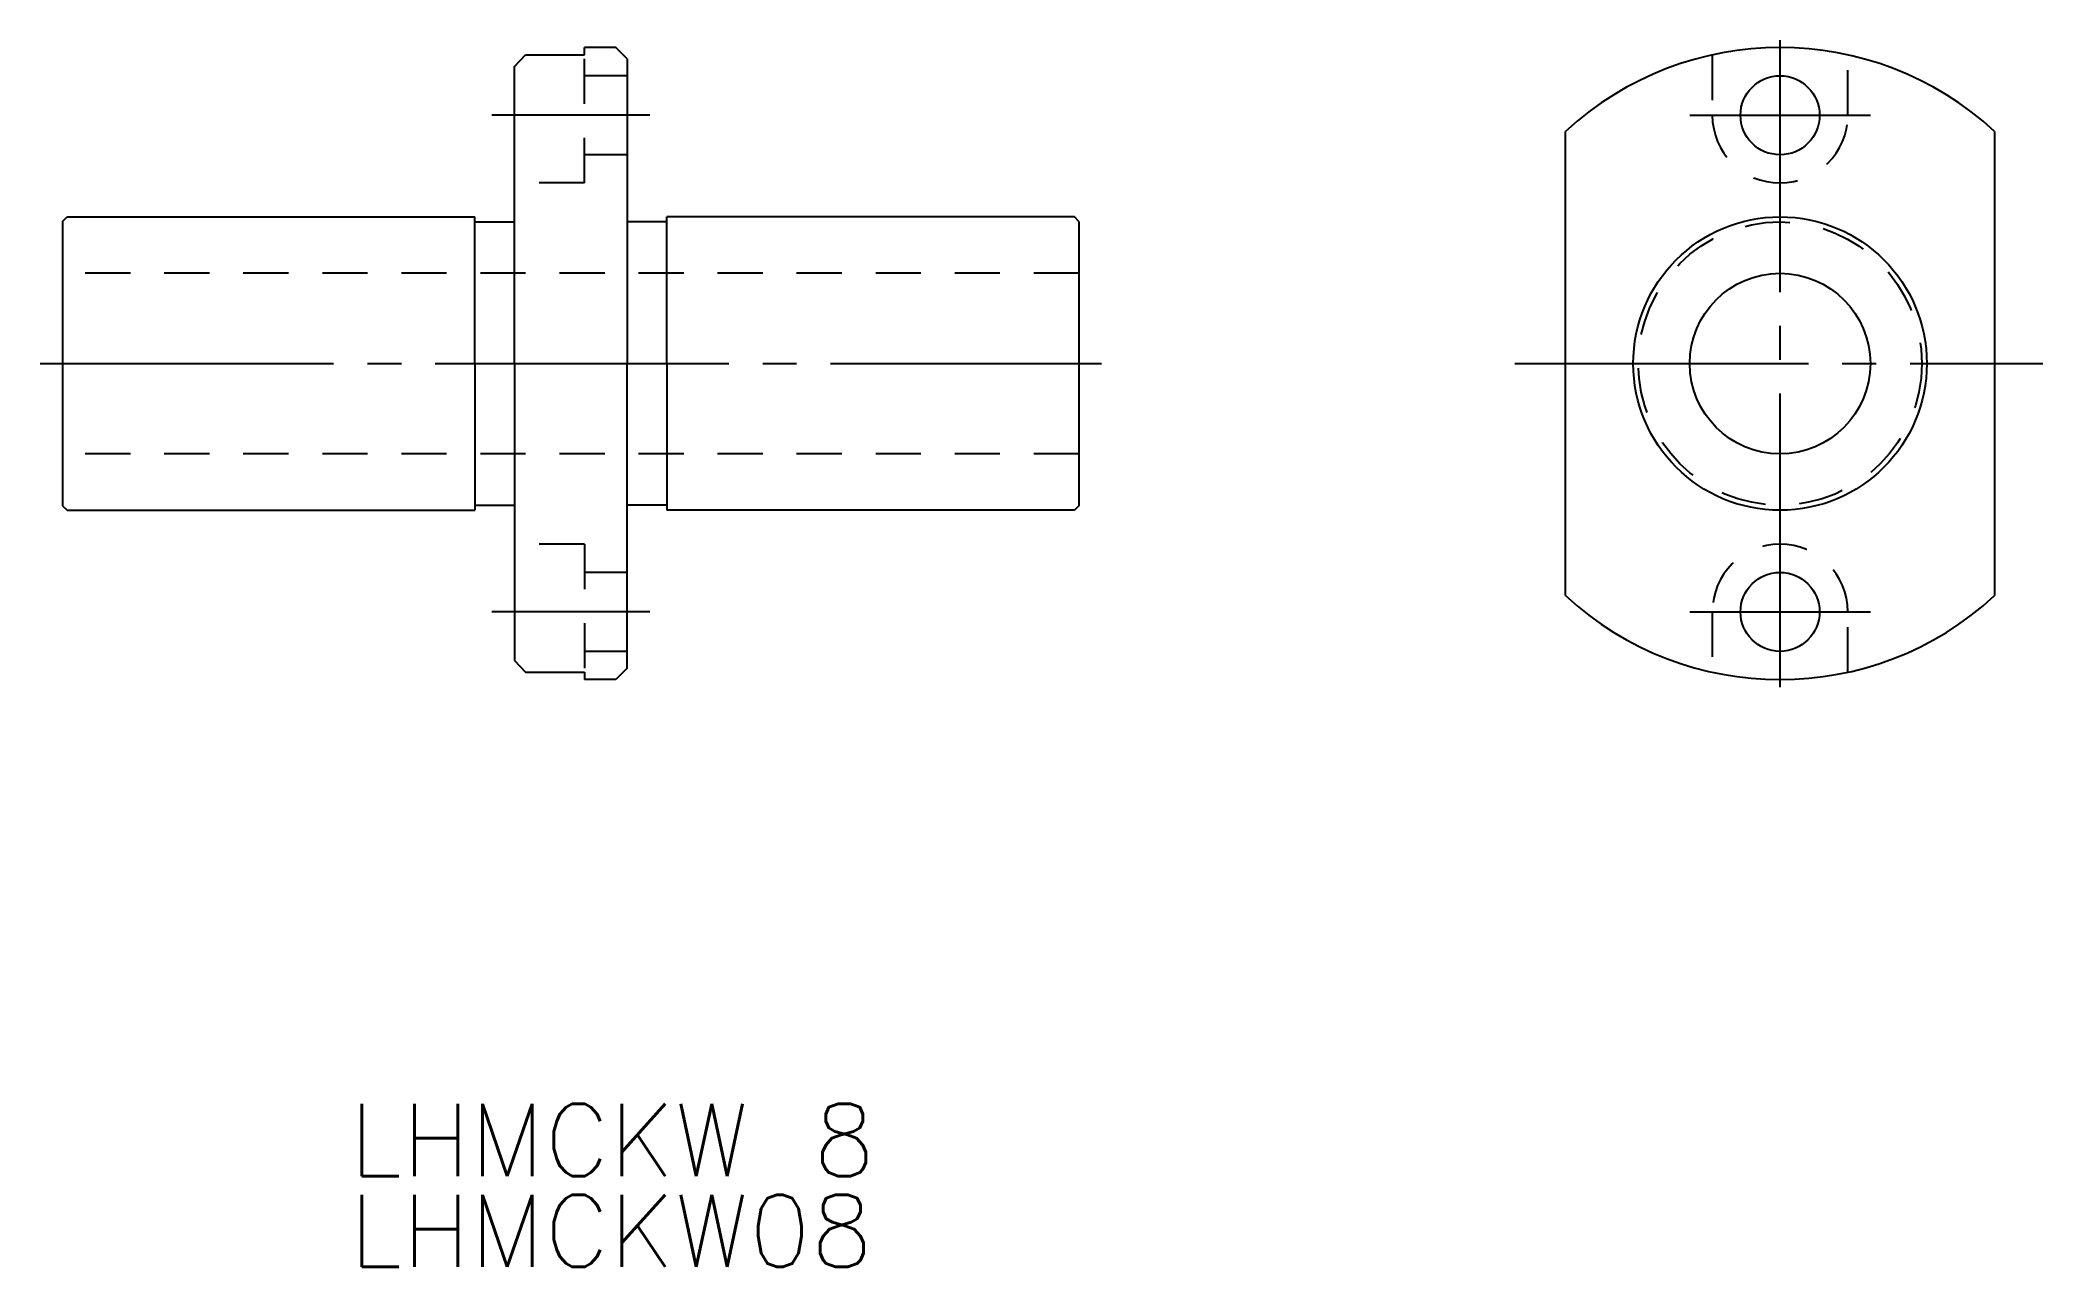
# Model space of a CAD drawing. Extents: x 140.9 to 229.6, y 197.1 to 251.4.
import ezdxf

# ---------------------------------------------------------------- set-up
doc = ezdxf.new("R2010")
doc.units = 0
doc.linetypes.add('CENTER', pattern=[17.5, 13, -1.5, 1.5, -1.5])
doc.linetypes.add('DASHED', pattern=[3.5, 2, -1.5])
doc.layers.get('0').update_dxf_attribs({"linetype": 'CONTINUOUS'})
doc.layers.add('CENTER', color=1, linetype='CENTER')
doc.styles.get("Standard").update_dxf_attribs({"font": 'txt.shx', "bigfont": '@extfont2.shx'})

msp = doc.modelspace()

# ---------------------------------------------------------------- linework, layer by layer
at = {"color": 7, "linetype": 'CONTINUOUS'}
for p, q in [((164.967, 250.79), (164.967, 251.115)), ((166.367, 251.115), (164.967, 251.115)), ((166.867, 250.615), (166.367, 251.115)), ((161.867, 250.278), (162.367, 250.79)), ((161.868, 237.115), (161.867, 250.278)), ((162.367, 250.79), (164.967, 250.79)), ((166.867, 250.615), (166.867, 237.115)), ((208.411, 246.707), (208.411, 247.399)), ((208.411, 227.524), (208.411, 246.707)), ((227.411, 247.399), (227.411, 246.707)), ((227.411, 246.707), (227.411, 227.524)), ((141.867, 243.415), (142.067, 243.615)), ((141.867, 243.415), (141.867, 230.815)), ((142.067, 243.615), (160.117, 243.615)), ((160.117, 237.115), (160.117, 243.615)), ((160.117, 243.39), (161.867, 243.39)), ((168.617, 243.39), (166.867, 243.39)), ((168.617, 237.115), (168.617, 243.615)), ((186.667, 243.615), (168.617, 243.615)), ((186.867, 243.415), (186.667, 243.615)), ((186.867, 243.415), (186.867, 230.815)), ((160.117, 237.115), (160.117, 230.615)), ((161.868, 237.115), (161.867, 223.953)), ((166.367, 237.115), (166.367, 237.115)), ((166.867, 223.615), (166.867, 237.115)), ((166.867, 237.115), (166.867, 237.115)), ((168.617, 237.115), (168.617, 230.615)), ((168.617, 237.115), (168.617, 237.115)), ((186.667, 237.115), (186.667, 237.115)), ((141.867, 230.815), (142.067, 230.615)), ((142.067, 230.615), (160.117, 230.615)), ((160.117, 230.84), (161.867, 230.84)), ((168.617, 230.84), (166.867, 230.84)), ((186.667, 230.615), (168.617, 230.615)), ((186.867, 230.815), (186.667, 230.615)), ((208.411, 226.832), (208.411, 227.524)), ((227.411, 227.524), (227.411, 226.832)), ((161.867, 223.953), (162.367, 223.441)), ((166.867, 223.615), (166.367, 223.115)), ((162.367, 223.441), (164.967, 223.441)), ((164.967, 223.441), (164.967, 223.115)), ((166.367, 223.115), (164.967, 223.115))]:
    msp.add_line(p, q, dxfattribs=at)
at = {"color": 3, "linetype": 'DASHED'}
for p, q in [((164.967, 245.115), (164.967, 250.79)), ((214.911, 250.79), (214.911, 248.115)), ((220.911, 248.115), (220.911, 250.79)), ((166.867, 249.865), (164.967, 249.865)), ((166.867, 246.365), (164.967, 246.365)), ((164.967, 245.115), (161.867, 245.115)), ((186.867, 241.115), (141.867, 241.115)), ((186.867, 233.115), (141.867, 233.115)), ((164.967, 229.115), (161.867, 229.115)), ((164.967, 229.115), (164.967, 223.441)), ((166.867, 227.865), (164.967, 227.865)), ((214.911, 226.115), (214.911, 223.441)), ((220.911, 223.441), (220.911, 226.115)), ((166.867, 224.365), (164.967, 224.365))]:
    msp.add_line(p, q, dxfattribs=at)
at = {"color": 1, "linetype": 'CENTER'}
for p, q in [((167.867, 248.115), (160.867, 248.115)), ((167.867, 226.115), (160.867, 226.115))]:
    msp.add_line(p, q, dxfattribs=at)
at = {"color": 7, "linetype": 'CONTINUOUS'}
for centre, radius in [((217.911, 248.115), 1.75), ((217.911, 237.115), 6.5), ((217.911, 237.115), 4), ((217.911, 226.115), 1.75)]:
    msp.add_circle(centre, radius, dxfattribs=at)
at = {"color": 3, "linetype": 'DASHED'}
msp.add_circle((217.911, 237.115), 6.275, dxfattribs=at)
at = {"color": 7, "linetype": 'CONTINUOUS'}
for start, end in [(47.26789, 132.73211), (227.26789, 312.73211)]:
    msp.add_arc((217.911, 237.115), 14, start, end, dxfattribs=at)
at = {"color": 3, "linetype": 'DASHED'}
for centre, start, end in [((217.911, 248.115), 180, 0), ((217.911, 226.115), 0, 180)]:
    msp.add_arc(centre, 3, start, end, dxfattribs=at)
at = {"layer": 'CENTER', "color": 1, "linetype": 'CENTER'}
for p, q in [((217.911, 222.782), (217.911, 251.449)), ((213.911, 248.115), (221.911, 248.115)), ((140.867, 237.115), (187.867, 237.115)), ((206.166, 237.115), (229.552, 237.115)), ((213.911, 226.115), (221.911, 226.115))]:
    msp.add_line(p, q, dxfattribs=at)

# ---------------------------------------------------------------- texts
at = {"color": 7, "linetype": 'CONTINUOUS'}
for s, p in [('LHMCKW 8 ', (154.56, 201.115)), ('LHMCKW08', (154.56, 197.089))]:
    msp.add_text(s, height=3.2, dxfattribs=at).set_placement(p)

doc.saveas('drawing.dxf')
